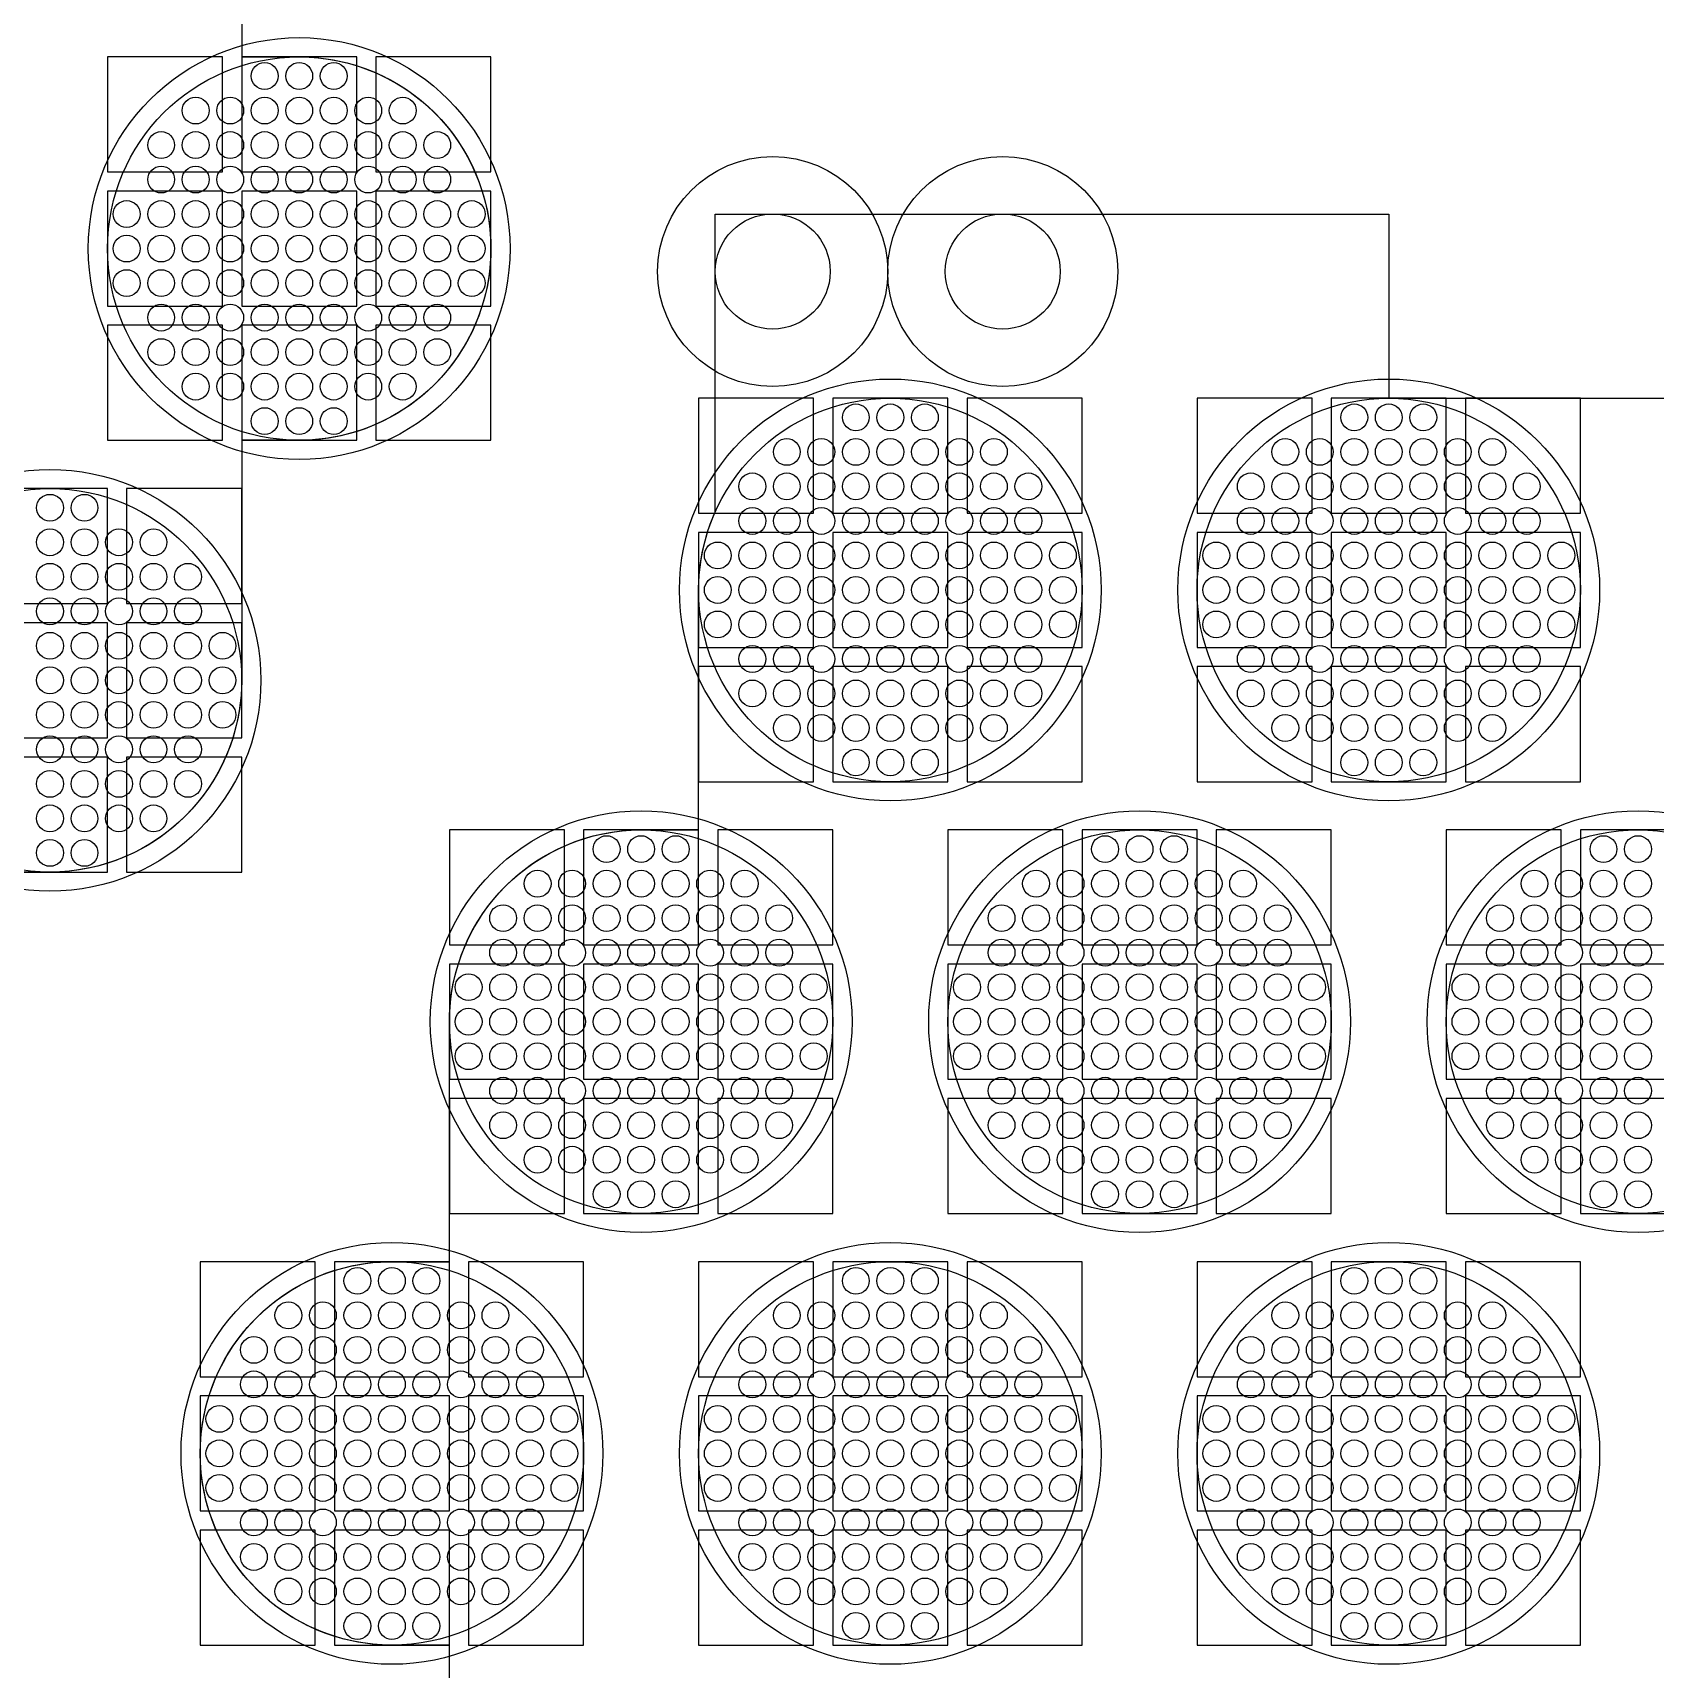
# Model space of a CAD drawing. Extents: x -49 to 54, y -38 to 38.
# Drawn here: x 10.068 to 14.3, y 26.143 to 30.411 of the extents above; entities that cross this region are included whole.
import ezdxf

# ---------------------------------------------------------------- set-up
doc = ezdxf.new("R2010")
doc.units = 0
for name, color, linetype in [('ADHESIVE_VIA_OPENINGS', 30, 'CONTINUOUS'), ('BACK_LAYER', 5, 'CONTINUOUS'), ('COND_LAYER_LOWER_ELECTRODE', 6, 'CONTINUOUS'), ('CONDUCTIVE_LAYER_BACK_LAYER', 2, 'CONTINUOUS'), ('EMITTER', 3, 'CONTINUOUS'), ('LOWER_ELECTRODE', 1, 'CONTINUOUS'), ('SUBSTRATE_VIA', 4, 'CONTINUOUS')]:
    doc.layers.add(name, color=color, linetype=linetype)

msp = doc.modelspace()

# ---------------------------------------------------------------- linework, layer by layer
at = {"layer": 'ADHESIVE_VIA_OPENINGS'}
for centre in [(11.9977, 29.7878), (12.5977, 29.7878)]:
    msp.add_circle(centre, 0.3, dxfattribs=at)
at = {"layer": 'BACK_LAYER'}
for points in [[(10.2628, 30.0477), (10.5628, 30.0477), (10.5628, 30.3477), (10.2628, 30.3477)], [(10.6128, 30.0477), (10.9128, 30.0477), (10.9128, 30.3477), (10.6128, 30.3477)], [(10.9628, 30.0477), (11.2628, 30.0477), (11.2628, 30.3477), (10.9628, 30.3477)], [(10.2628, 29.6977), (10.5628, 29.6977), (10.5628, 29.9977), (10.2628, 29.9977)], [(10.6128, 29.6977), (10.9128, 29.6977), (10.9128, 29.9977), (10.6128, 29.9977)], [(10.9628, 29.6977), (11.2628, 29.6977), (11.2628, 29.9977), (10.9628, 29.9977)], [(10.2628, 29.3477), (10.5628, 29.3477), (10.5628, 29.6477), (10.2628, 29.6477)], [(10.6128, 29.3477), (10.9128, 29.3477), (10.9128, 29.6477), (10.6128, 29.6477)], [(10.9628, 29.3477), (11.2628, 29.3477), (11.2628, 29.6477), (10.9628, 29.6477)], [(11.8046, 29.1575), (12.1046, 29.1575), (12.1046, 29.4575), (11.8046, 29.4575)], [(12.1546, 29.1575), (12.4546, 29.1575), (12.4546, 29.4575), (12.1546, 29.4575)], [(12.5046, 29.1575), (12.8046, 29.1575), (12.8046, 29.4575), (12.5046, 29.4575)], [(13.1046, 29.1575), (13.4046, 29.1575), (13.4046, 29.4575), (13.1046, 29.4575)], [(13.4546, 29.1575), (13.7546, 29.1575), (13.7546, 29.4575), (13.4546, 29.4575)], [(13.8046, 29.1575), (14.1046, 29.1575), (14.1046, 29.4575), (13.8046, 29.4575)], [(9.9628, 28.9218), (10.2628, 28.9218), (10.2628, 29.2218), (9.9628, 29.2218)], [(10.3128, 28.9218), (10.6128, 28.9218), (10.6128, 29.2218), (10.3128, 29.2218)], [(11.8046, 28.8075), (12.1046, 28.8075), (12.1046, 29.1075), (11.8046, 29.1075)], [(12.1546, 28.8075), (12.4546, 28.8075), (12.4546, 29.1075), (12.1546, 29.1075)], [(12.5046, 28.8075), (12.8046, 28.8075), (12.8046, 29.1075), (12.5046, 29.1075)], [(13.1046, 28.8075), (13.4046, 28.8075), (13.4046, 29.1075), (13.1046, 29.1075)], [(13.4546, 28.8075), (13.7546, 28.8075), (13.7546, 29.1075), (13.4546, 29.1075)], [(13.8046, 28.8075), (14.1046, 28.8075), (14.1046, 29.1075), (13.8046, 29.1075)], [(9.9628, 28.5718), (10.2628, 28.5718), (10.2628, 28.8718), (9.9628, 28.8718)], [(10.3128, 28.5718), (10.6128, 28.5718), (10.6128, 28.8718), (10.3128, 28.8718)], [(11.8046, 28.4575), (12.1046, 28.4575), (12.1046, 28.7575), (11.8046, 28.7575)], [(12.1546, 28.4575), (12.4546, 28.4575), (12.4546, 28.7575), (12.1546, 28.7575)], [(12.5046, 28.4575), (12.8046, 28.4575), (12.8046, 28.7575), (12.5046, 28.7575)], [(13.1046, 28.4575), (13.4046, 28.4575), (13.4046, 28.7575), (13.1046, 28.7575)], [(13.4546, 28.4575), (13.7546, 28.4575), (13.7546, 28.7575), (13.4546, 28.7575)], [(13.8046, 28.4575), (14.1046, 28.4575), (14.1046, 28.7575), (13.8046, 28.7575)], [(9.9628, 28.2218), (10.2628, 28.2218), (10.2628, 28.5218), (9.9628, 28.5218)], [(10.3128, 28.2218), (10.6128, 28.2218), (10.6128, 28.5218), (10.3128, 28.5218)], [(11.1546, 28.0316), (11.4546, 28.0316), (11.4546, 28.3316), (11.1546, 28.3316)], [(11.5046, 28.0316), (11.8046, 28.0316), (11.8046, 28.3316), (11.5046, 28.3316)], [(11.8546, 28.0316), (12.1546, 28.0316), (12.1546, 28.3316), (11.8546, 28.3316)], [(12.4546, 28.0316), (12.7546, 28.0316), (12.7546, 28.3316), (12.4546, 28.3316)], [(12.8046, 28.0316), (13.1046, 28.0316), (13.1046, 28.3316), (12.8046, 28.3316)], [(13.1546, 28.0316), (13.4546, 28.0316), (13.4546, 28.3316), (13.1546, 28.3316)], [(13.7546, 28.0316), (14.0546, 28.0316), (14.0546, 28.3316), (13.7546, 28.3316)], [(14.1046, 28.0316), (14.4046, 28.0316), (14.4046, 28.3316), (14.1046, 28.3316)], [(11.1546, 27.6816), (11.4546, 27.6816), (11.4546, 27.9816), (11.1546, 27.9816)], [(11.5046, 27.6816), (11.8046, 27.6816), (11.8046, 27.9816), (11.5046, 27.9816)], [(11.8546, 27.6816), (12.1546, 27.6816), (12.1546, 27.9816), (11.8546, 27.9816)], [(12.4546, 27.6816), (12.7546, 27.6816), (12.7546, 27.9816), (12.4546, 27.9816)], [(12.8046, 27.6816), (13.1046, 27.6816), (13.1046, 27.9816), (12.8046, 27.9816)], [(13.1546, 27.6816), (13.4546, 27.6816), (13.4546, 27.9816), (13.1546, 27.9816)], [(13.7546, 27.6816), (14.0546, 27.6816), (14.0546, 27.9816), (13.7546, 27.9816)], [(14.1046, 27.6816), (14.4046, 27.6816), (14.4046, 27.9816), (14.1046, 27.9816)], [(11.1546, 27.3316), (11.4546, 27.3316), (11.4546, 27.6316), (11.1546, 27.6316)], [(11.5046, 27.3316), (11.8046, 27.3316), (11.8046, 27.6316), (11.5046, 27.6316)], [(11.8546, 27.3316), (12.1546, 27.3316), (12.1546, 27.6316), (11.8546, 27.6316)], [(12.4546, 27.3316), (12.7546, 27.3316), (12.7546, 27.6316), (12.4546, 27.6316)], [(12.8046, 27.3316), (13.1046, 27.3316), (13.1046, 27.6316), (12.8046, 27.6316)], [(13.1546, 27.3316), (13.4546, 27.3316), (13.4546, 27.6316), (13.1546, 27.6316)], [(13.7546, 27.3316), (14.0546, 27.3316), (14.0546, 27.6316), (13.7546, 27.6316)], [(14.1046, 27.3316), (14.4046, 27.3316), (14.4046, 27.6316), (14.1046, 27.6316)], [(10.5046, 26.9058), (10.8046, 26.9058), (10.8046, 27.2058), (10.5046, 27.2058)], [(10.8546, 26.9058), (11.1546, 26.9058), (11.1546, 27.2058), (10.8546, 27.2058)], [(11.2046, 26.9058), (11.5046, 26.9058), (11.5046, 27.2058), (11.2046, 27.2058)], [(11.8046, 26.9058), (12.1046, 26.9058), (12.1046, 27.2058), (11.8046, 27.2058)], [(12.1546, 26.9058), (12.4546, 26.9058), (12.4546, 27.2058), (12.1546, 27.2058)], [(12.5046, 26.9058), (12.8046, 26.9058), (12.8046, 27.2058), (12.5046, 27.2058)], [(13.1046, 26.9058), (13.4046, 26.9058), (13.4046, 27.2058), (13.1046, 27.2058)], [(13.4546, 26.9058), (13.7546, 26.9058), (13.7546, 27.2058), (13.4546, 27.2058)], [(13.8046, 26.9058), (14.1046, 26.9058), (14.1046, 27.2058), (13.8046, 27.2058)], [(10.5046, 26.5558), (10.8046, 26.5558), (10.8046, 26.8558), (10.5046, 26.8558)], [(10.8546, 26.5558), (11.1546, 26.5558), (11.1546, 26.8558), (10.8546, 26.8558)], [(11.2046, 26.5558), (11.5046, 26.5558), (11.5046, 26.8558), (11.2046, 26.8558)], [(11.8046, 26.5558), (12.1046, 26.5558), (12.1046, 26.8558), (11.8046, 26.8558)], [(12.1546, 26.5558), (12.4546, 26.5558), (12.4546, 26.8558), (12.1546, 26.8558)], [(12.5046, 26.5558), (12.8046, 26.5558), (12.8046, 26.8558), (12.5046, 26.8558)], [(13.1046, 26.5558), (13.4046, 26.5558), (13.4046, 26.8558), (13.1046, 26.8558)], [(13.4546, 26.5558), (13.7546, 26.5558), (13.7546, 26.8558), (13.4546, 26.8558)], [(13.8046, 26.5558), (14.1046, 26.5558), (14.1046, 26.8558), (13.8046, 26.8558)], [(10.5046, 26.2058), (10.8046, 26.2058), (10.8046, 26.5058), (10.5046, 26.5058)], [(10.8546, 26.2058), (11.1546, 26.2058), (11.1546, 26.5058), (10.8546, 26.5058)], [(11.2046, 26.2058), (11.5046, 26.2058), (11.5046, 26.5058), (11.2046, 26.5058)], [(11.8046, 26.2058), (12.1046, 26.2058), (12.1046, 26.5058), (11.8046, 26.5058)], [(12.1546, 26.2058), (12.4546, 26.2058), (12.4546, 26.5058), (12.1546, 26.5058)], [(12.5046, 26.2058), (12.8046, 26.2058), (12.8046, 26.5058), (12.5046, 26.5058)], [(13.1046, 26.2058), (13.4046, 26.2058), (13.4046, 26.5058), (13.1046, 26.5058)], [(13.4546, 26.2058), (13.7546, 26.2058), (13.7546, 26.5058), (13.4546, 26.5058)], [(13.8046, 26.2058), (14.1046, 26.2058), (14.1046, 26.5058), (13.8046, 26.5058)]]:
    msp.add_lwpolyline(points, close=True, dxfattribs=at)
at = {"layer": 'COND_LAYER_LOWER_ELECTRODE'}
for centre in [(10.7628, 29.8477), (12.3046, 28.9575), (13.6046, 28.9575), (10.1128, 28.7218), (11.6546, 27.8316), (12.9546, 27.8316), (14.2546, 27.8316), (11.0046, 26.7058), (12.3046, 26.7058), (13.6046, 26.7058)]:
    msp.add_circle(centre, 0.55, dxfattribs=at)
at = {"layer": 'CONDUCTIVE_LAYER_BACK_LAYER'}
for points in [[(10.6128, 30.9735), (10.6128, 30.3476), (10.7727, 30.3476), (10.7926, 30.3468), (10.8124, 30.3452), (10.8322, 30.3428), (10.8518, 30.3397), (10.8713, 30.3357), (10.8906, 30.331), (10.9097, 30.3256), (10.9286, 30.3194), (10.9472, 30.3124), (10.9656, 30.3047), (10.9836, 30.2963), (11.0012, 30.2871), (11.0185, 30.2773), (11.0354, 30.2668), (11.0518, 30.2556), (11.0678, 30.2438), (11.0833, 30.2314), (11.0983, 30.2183), (11.1128, 30.2047), (11.1267, 30.1905), (11.1401, 30.1758), (11.1528, 30.1605), (11.1649, 30.1448), (11.1764, 30.1285), (11.1873, 30.1119), (11.1974, 30.0948), (11.2069, 30.0773), (11.2157, 30.0595), (11.2238, 30.0413), (11.2311, 30.0228), (11.2377, 30.0041), (11.2435, 29.985), (11.2486, 29.9658), (11.2529, 29.9464), (11.2565, 29.9269), (11.2592, 29.9072), (11.2612, 29.8874), (11.2624, 29.8675), (11.2628, 29.8477), (11.2624, 29.8278), (11.2612, 29.8079), (11.2592, 29.7881), (11.2565, 29.7685), (11.2529, 29.7489), (11.2486, 29.7295), (11.2435, 29.7103), (11.2377, 29.6913), (11.2311, 29.6725), (11.2238, 29.654), (11.2157, 29.6358), (11.2069, 29.618), (11.1974, 29.6005), (11.1873, 29.5834), (11.1764, 29.5668), (11.1649, 29.5506), (11.1528, 29.5348), (11.1401, 29.5195), (11.1267, 29.5048), (11.1128, 29.4906), (11.0983, 29.477), (11.0833, 29.4639), (11.0678, 29.4515), (11.0518, 29.4397), (11.0354, 29.4285), (11.0185, 29.418), (11.0012, 29.4082), (10.9836, 29.399), (10.9656, 29.3906), (10.9472, 29.3829), (10.9286, 29.3759), (10.9097, 29.3697), (10.8906, 29.3643), (10.8713, 29.3596), (10.8518, 29.3556), (10.8322, 29.3525), (10.8124, 29.3501), (10.7926, 29.3485), (10.7727, 29.3478), (10.6128, 29.3478), (10.6128, 28.7218), (10.6124, 28.7019), (10.6112, 28.6821), (10.6092, 28.6623), (10.6065, 28.6426), (10.6029, 28.6231), (10.5986, 28.6036), (10.5935, 28.5844), (10.5877, 28.5654), (10.5811, 28.5467), (10.5738, 28.5282), (10.5657, 28.51), (10.5569, 28.4922), (10.5474, 28.4747), (10.5373, 28.4576), (10.5264, 28.4409), (10.5149, 28.4247), (10.5028, 28.409), (10.4901, 28.3937), (10.4767, 28.379), (10.4628, 28.3648), (10.4483, 28.3511), (10.4333, 28.3381), (10.4178, 28.3257), (10.4018, 28.3138), (10.3854, 28.3027), (10.3685, 28.2922), (10.3512, 28.2823), (10.3336, 28.2732), (10.3156, 28.2648), (10.2972, 28.2571), (10.2786, 28.2501), (10.2597, 28.2439), (10.2406, 28.2384), (10.2213, 28.2337), (10.2018, 28.2298), (10.1822, 28.2267), (10.1624, 28.2243), (10.1426, 28.2227), (10.1227, 28.2219), (9.9628, 28.2219)], [(11.1546, 25.58), (11.1546, 26.2059), (10.9947, 26.2059), (10.9748, 26.2067), (10.955, 26.2083), (10.9353, 26.2106), (10.9156, 26.2138), (10.8962, 26.2177), (10.8768, 26.2224), (10.8577, 26.2279), (10.8388, 26.2341), (10.8202, 26.2411), (10.8019, 26.2488), (10.7839, 26.2572), (10.7662, 26.2663), (10.7489, 26.2761), (10.732, 26.2866), (10.7156, 26.2978), (10.6996, 26.3096), (10.6841, 26.3221), (10.6691, 26.3351), (10.6546, 26.3487), (10.6407, 26.3629), (10.6274, 26.3777), (10.6146, 26.3929), (10.6025, 26.4087), (10.591, 26.4249), (10.5802, 26.4416), (10.57, 26.4587), (10.5605, 26.4761), (10.5517, 26.494), (10.5437, 26.5122), (10.5363, 26.5306), (10.5297, 26.5494), (10.5239, 26.5684), (10.5188, 26.5876), (10.5145, 26.607), (10.511, 26.6266), (10.5082, 26.6463), (10.5062, 26.6661), (10.505, 26.6859), (10.5046, 26.7058), (10.505, 26.7257), (10.5062, 26.7455), (10.5082, 26.7653), (10.511, 26.785), (10.5145, 26.8046), (10.5188, 26.824), (10.5239, 26.8432), (10.5297, 26.8622), (10.5363, 26.881), (10.5437, 26.8994), (10.5517, 26.9176), (10.5605, 26.9354), (10.57, 26.9529), (10.5802, 26.97), (10.591, 26.9867), (10.6025, 27.0029), (10.6146, 27.0187), (10.6274, 27.0339), (10.6407, 27.0486), (10.6546, 27.0628), (10.6691, 27.0765), (10.6841, 27.0895), (10.6996, 27.102), (10.7156, 27.1138), (10.732, 27.125), (10.7489, 27.1355), (10.7662, 27.1453), (10.7839, 27.1544), (10.8019, 27.1628), (10.8202, 27.1705), (10.8388, 27.1775), (10.8577, 27.1837), (10.8768, 27.1892), (10.8962, 27.1939), (10.9156, 27.1978), (10.9353, 27.201), (10.955, 27.2033), (10.9748, 27.2049), (10.9947, 27.2057), (11.1546, 27.2057), (11.1546, 27.8316), (11.155, 27.8515), (11.1562, 27.8714), (11.1582, 27.8911), (11.161, 27.9108), (11.1645, 27.9304), (11.1688, 27.9498), (11.1739, 27.969), (11.1797, 27.988), (11.1863, 28.0068), (11.1937, 28.0253), (11.2017, 28.0434), (11.2105, 28.0613), (11.22, 28.0788), (11.2302, 28.0958), (11.241, 28.1125), (11.2525, 28.1287), (11.2646, 28.1445), (11.2774, 28.1597), (11.2907, 28.1745), (11.3046, 28.1887), (11.3191, 28.2023), (11.3341, 28.2154), (11.3496, 28.2278), (11.3656, 28.2396), (11.382, 28.2508), (11.3989, 28.2613), (11.4162, 28.2711), (11.4339, 28.2802), (11.4519, 28.2887), (11.4702, 28.2964), (11.4888, 28.3033), (11.5077, 28.3096), (11.5268, 28.315), (11.5462, 28.3197), (11.5656, 28.3236), (11.5853, 28.3268), (11.605, 28.3292), (11.6248, 28.3307), (11.6447, 28.3315), (11.8046, 28.3315), (11.8046, 28.9575), (11.805, 28.9773), (11.8062, 28.9972), (11.8082, 29.017), (11.811, 29.0367), (11.8145, 29.0562), (11.8188, 29.0756), (11.8239, 29.0949), (11.8297, 29.1139), (11.8363, 29.1326), (11.8437, 29.1511), (11.8477, 29.1602), (11.8477, 29.9378), (13.6046, 29.9378), (13.6046, 29.4574), (14.9146, 29.4574)]]:
    msp.add_lwpolyline(points, dxfattribs=at)
at = {"layer": 'EMITTER'}
for centre in [(10.7628, 29.8477), (12.3046, 28.9575), (13.6046, 28.9575), (10.1128, 28.7218), (11.6546, 27.8316), (12.9546, 27.8316), (14.2546, 27.8316), (11.0046, 26.7058), (12.3046, 26.7058), (13.6046, 26.7058)]:
    msp.add_circle(centre, 0.5, dxfattribs=at)
at = {"layer": 'LOWER_ELECTRODE'}
for centre in [(10.6728, 30.2977), (10.7628, 30.2977), (10.8528, 30.2977), (10.4928, 30.2077), (10.5828, 30.2077), (10.6728, 30.2077), (10.7628, 30.2077), (10.8528, 30.2077), (10.9428, 30.2077), (11.0328, 30.2077), (10.4028, 30.1177), (10.4928, 30.1177), (10.5828, 30.1177), (10.6728, 30.1177), (10.7628, 30.1177), (10.8528, 30.1177), (10.9428, 30.1177), (11.0328, 30.1177), (11.1228, 30.1177), (10.4028, 30.0277), (10.4928, 30.0277), (10.5828, 30.0277), (10.6728, 30.0277), (10.7628, 30.0277), (10.8528, 30.0277), (10.9428, 30.0277), (11.0328, 30.0277), (11.1228, 30.0277), (10.3128, 29.9377), (10.4028, 29.9377), (10.4928, 29.9377), (10.5828, 29.9377), (10.6728, 29.9377), (10.7628, 29.9377), (10.8528, 29.9377), (10.9428, 29.9377), (11.0328, 29.9377), (11.1228, 29.9377), (11.2128, 29.9377), (10.3128, 29.8477), (10.4028, 29.8477), (10.4928, 29.8477), (10.5828, 29.8477), (10.6728, 29.8477), (10.7628, 29.8477), (10.8528, 29.8477), (10.9428, 29.8477), (11.0328, 29.8477), (11.1228, 29.8477), (11.2128, 29.8477), (10.3128, 29.7577), (10.4028, 29.7577), (10.4928, 29.7577), (10.5828, 29.7577), (10.6728, 29.7577), (10.7628, 29.7577), (10.8528, 29.7577), (10.9428, 29.7577), (11.0328, 29.7577), (11.1228, 29.7577), (11.2128, 29.7577), (10.4028, 29.6677), (10.4928, 29.6677), (10.5828, 29.6677), (10.6728, 29.6677), (10.7628, 29.6677), (10.8528, 29.6677), (10.9428, 29.6677), (11.0328, 29.6677), (11.1228, 29.6677), (10.4028, 29.5777), (10.4928, 29.5777), (10.5828, 29.5777), (10.6728, 29.5777), (10.7628, 29.5777), (10.8528, 29.5777), (10.9428, 29.5777), (11.0328, 29.5777), (11.1228, 29.5777), (10.4928, 29.4877), (10.5828, 29.4877), (10.6728, 29.4877), (10.7628, 29.4877), (10.8528, 29.4877), (10.9428, 29.4877), (11.0328, 29.4877), (10.6728, 29.3977), (10.7628, 29.3977), (10.8528, 29.3977), (12.2146, 29.4075), (12.3046, 29.4075), (12.3946, 29.4075), (13.5146, 29.4075), (13.6046, 29.4075), (13.6946, 29.4075), (12.0346, 29.3175), (12.1246, 29.3175), (12.2146, 29.3175), (12.3046, 29.3175), (12.3946, 29.3175), (12.4846, 29.3175), (12.5746, 29.3175), (13.3346, 29.3175), (13.4246, 29.3175), (13.5146, 29.3175), (13.6046, 29.3175), (13.6946, 29.3175), (13.7846, 29.3175), (13.8746, 29.3175), (11.9446, 29.2275), (12.0346, 29.2275), (12.1246, 29.2275), (12.2146, 29.2275), (12.3046, 29.2275), (12.3946, 29.2275), (12.4846, 29.2275), (12.5746, 29.2275), (12.6646, 29.2275), (13.2446, 29.2275), (13.3346, 29.2275), (13.4246, 29.2275), (13.5146, 29.2275), (13.6046, 29.2275), (13.6946, 29.2275), (13.7846, 29.2275), (13.8746, 29.2275), (13.9646, 29.2275), (10.1128, 29.1718), (10.2028, 29.1718), (11.9446, 29.1375), (12.0346, 29.1375), (12.1246, 29.1375), (12.2146, 29.1375), (12.3046, 29.1375), (12.3946, 29.1375), (12.4846, 29.1375), (12.5746, 29.1375), (12.6646, 29.1375), (13.2446, 29.1375), (13.3346, 29.1375), (13.4246, 29.1375), (13.5146, 29.1375), (13.6046, 29.1375), (13.6946, 29.1375), (13.7846, 29.1375), (13.8746, 29.1375), (13.9646, 29.1375), (10.1128, 29.0818), (10.2028, 29.0818), (10.2928, 29.0818), (10.3828, 29.0818), (11.8546, 29.0475), (11.9446, 29.0475), (12.0346, 29.0475), (12.1246, 29.0475), (12.2146, 29.0475), (12.3046, 29.0475), (12.3946, 29.0475), (12.4846, 29.0475), (12.5746, 29.0475), (12.6646, 29.0475), (12.7546, 29.0475), (13.1546, 29.0475), (13.2446, 29.0475), (13.3346, 29.0475), (13.4246, 29.0475), (13.5146, 29.0475), (13.6046, 29.0475), (13.6946, 29.0475), (13.7846, 29.0475), (13.8746, 29.0475), (13.9646, 29.0475), (14.0546, 29.0475), (10.1128, 28.9918), (10.2028, 28.9918), (10.2928, 28.9918), (10.3828, 28.9918), (10.4728, 28.9918), (11.8546, 28.9575), (11.9446, 28.9575), (12.0346, 28.9575), (12.1246, 28.9575), (12.2146, 28.9575), (12.3046, 28.9575), (12.3946, 28.9575), (12.4846, 28.9575), (12.5746, 28.9575), (12.6646, 28.9575), (12.7546, 28.9575), (13.1546, 28.9575), (13.2446, 28.9575), (13.3346, 28.9575), (13.4246, 28.9575), (13.5146, 28.9575), (13.6046, 28.9575), (13.6946, 28.9575), (13.7846, 28.9575), (13.8746, 28.9575), (13.9646, 28.9575), (14.0546, 28.9575), (10.1128, 28.9018), (10.2028, 28.9018), (10.2928, 28.9018), (10.3828, 28.9018), (10.4728, 28.9018), (11.8546, 28.8675), (11.9446, 28.8675), (12.0346, 28.8675), (12.1246, 28.8675), (12.2146, 28.8675), (12.3046, 28.8675), (12.3946, 28.8675), (12.4846, 28.8675), (12.5746, 28.8675), (12.6646, 28.8675), (12.7546, 28.8675), (13.1546, 28.8675), (13.2446, 28.8675), (13.3346, 28.8675), (13.4246, 28.8675), (13.5146, 28.8675), (13.6046, 28.8675), (13.6946, 28.8675), (13.7846, 28.8675), (13.8746, 28.8675), (13.9646, 28.8675), (14.0546, 28.8675), (10.1128, 28.8118), (10.2028, 28.8118), (10.2928, 28.8118), (10.3828, 28.8118), (10.4728, 28.8118), (10.5628, 28.8118), (11.9446, 28.7775), (12.0346, 28.7775), (12.1246, 28.7775), (12.2146, 28.7775), (12.3046, 28.7775), (12.3946, 28.7775), (12.4846, 28.7775), (12.5746, 28.7775), (12.6646, 28.7775), (13.2446, 28.7775), (13.3346, 28.7775), (13.4246, 28.7775), (13.5146, 28.7775), (13.6046, 28.7775), (13.6946, 28.7775), (13.7846, 28.7775), (13.8746, 28.7775), (13.9646, 28.7775), (10.1128, 28.7218), (10.2028, 28.7218), (10.2928, 28.7218), (10.3828, 28.7218), (10.4728, 28.7218), (10.5628, 28.7218), (11.9446, 28.6875), (12.0346, 28.6875), (12.1246, 28.6875), (12.2146, 28.6875), (12.3046, 28.6875), (12.3946, 28.6875), (12.4846, 28.6875), (12.5746, 28.6875), (12.6646, 28.6875), (13.2446, 28.6875), (13.3346, 28.6875), (13.4246, 28.6875), (13.5146, 28.6875), (13.6046, 28.6875), (13.6946, 28.6875), (13.7846, 28.6875), (13.8746, 28.6875), (13.9646, 28.6875), (10.1128, 28.6318), (10.2028, 28.6318), (10.2928, 28.6318), (10.3828, 28.6318), (10.4728, 28.6318), (10.5628, 28.6318), (12.0346, 28.5975), (12.1246, 28.5975), (12.2146, 28.5975), (12.3046, 28.5975), (12.3946, 28.5975), (12.4846, 28.5975), (12.5746, 28.5975), (13.3346, 28.5975), (13.4246, 28.5975), (13.5146, 28.5975), (13.6046, 28.5975), (13.6946, 28.5975), (13.7846, 28.5975), (13.8746, 28.5975), (10.1128, 28.5418), (10.2028, 28.5418), (10.2928, 28.5418), (10.3828, 28.5418), (10.4728, 28.5418), (12.2146, 28.5075), (12.3046, 28.5075), (12.3946, 28.5075), (13.5146, 28.5075), (13.6046, 28.5075), (13.6946, 28.5075), (10.1128, 28.4518), (10.2028, 28.4518), (10.2928, 28.4518), (10.3828, 28.4518), (10.4728, 28.4518), (10.1128, 28.3618), (10.2028, 28.3618), (10.2928, 28.3618), (10.3828, 28.3618), (10.1128, 28.2718), (10.2028, 28.2718), (11.5646, 28.2816), (11.6546, 28.2816), (11.7446, 28.2816), (12.8646, 28.2816), (12.9546, 28.2816), (13.0446, 28.2816), (14.1646, 28.2816), (14.2546, 28.2816), (11.3846, 28.1916), (11.4746, 28.1916), (11.5646, 28.1916), (11.6546, 28.1916), (11.7446, 28.1916), (11.8346, 28.1916), (11.9246, 28.1916), (12.6846, 28.1916), (12.7746, 28.1916), (12.8646, 28.1916), (12.9546, 28.1916), (13.0446, 28.1916), (13.1346, 28.1916), (13.2246, 28.1916), (13.9846, 28.1916), (14.0746, 28.1916), (14.1646, 28.1916), (14.2546, 28.1916), (11.2946, 28.1016), (11.3846, 28.1016), (11.4746, 28.1016), (11.5646, 28.1016), (11.6546, 28.1016), (11.7446, 28.1016), (11.8346, 28.1016), (11.9246, 28.1016), (12.0146, 28.1016), (12.5946, 28.1016), (12.6846, 28.1016), (12.7746, 28.1016), (12.8646, 28.1016), (12.9546, 28.1016), (13.0446, 28.1016), (13.1346, 28.1016), (13.2246, 28.1016), (13.3146, 28.1016), (13.8946, 28.1016), (13.9846, 28.1016), (14.0746, 28.1016), (14.1646, 28.1016), (14.2546, 28.1016), (11.2946, 28.0116), (11.3846, 28.0116), (11.4746, 28.0116), (11.5646, 28.0116), (11.6546, 28.0116), (11.7446, 28.0116), (11.8346, 28.0116), (11.9246, 28.0116), (12.0146, 28.0116), (12.5946, 28.0116), (12.6846, 28.0116), (12.7746, 28.0116), (12.8646, 28.0116), (12.9546, 28.0116), (13.0446, 28.0116), (13.1346, 28.0116), (13.2246, 28.0116), (13.3146, 28.0116), (13.8946, 28.0116), (13.9846, 28.0116), (14.0746, 28.0116), (14.1646, 28.0116), (14.2546, 28.0116), (11.2046, 27.9216), (11.2946, 27.9216), (11.3846, 27.9216), (11.4746, 27.9216), (11.5646, 27.9216), (11.6546, 27.9216), (11.7446, 27.9216), (11.8346, 27.9216), (11.9246, 27.9216), (12.0146, 27.9216), (12.1046, 27.9216), (12.5046, 27.9216), (12.5946, 27.9216), (12.6846, 27.9216), (12.7746, 27.9216), (12.8646, 27.9216), (12.9546, 27.9216), (13.0446, 27.9216), (13.1346, 27.9216), (13.2246, 27.9216), (13.3146, 27.9216), (13.4046, 27.9216), (13.8046, 27.9216), (13.8946, 27.9216), (13.9846, 27.9216), (14.0746, 27.9216), (14.1646, 27.9216), (14.2546, 27.9216), (11.2046, 27.8316), (11.2946, 27.8316), (11.3846, 27.8316), (11.4746, 27.8316), (11.5646, 27.8316), (11.6546, 27.8316), (11.7446, 27.8316), (11.8346, 27.8316), (11.9246, 27.8316), (12.0146, 27.8316), (12.1046, 27.8316), (12.5046, 27.8316), (12.5946, 27.8316), (12.6846, 27.8316), (12.7746, 27.8316), (12.8646, 27.8316), (12.9546, 27.8316), (13.0446, 27.8316), (13.1346, 27.8316), (13.2246, 27.8316), (13.3146, 27.8316), (13.4046, 27.8316), (13.8046, 27.8316), (13.8946, 27.8316), (13.9846, 27.8316), (14.0746, 27.8316), (14.1646, 27.8316), (14.2546, 27.8316), (11.2046, 27.7416), (11.2946, 27.7416), (11.3846, 27.7416), (11.4746, 27.7416), (11.5646, 27.7416), (11.6546, 27.7416), (11.7446, 27.7416), (11.8346, 27.7416), (11.9246, 27.7416), (12.0146, 27.7416), (12.1046, 27.7416), (12.5046, 27.7416), (12.5946, 27.7416), (12.6846, 27.7416), (12.7746, 27.7416), (12.8646, 27.7416), (12.9546, 27.7416), (13.0446, 27.7416), (13.1346, 27.7416), (13.2246, 27.7416), (13.3146, 27.7416), (13.4046, 27.7416), (13.8046, 27.7416), (13.8946, 27.7416), (13.9846, 27.7416), (14.0746, 27.7416), (14.1646, 27.7416), (14.2546, 27.7416), (11.2946, 27.6516), (11.3846, 27.6516), (11.4746, 27.6516), (11.5646, 27.6516), (11.6546, 27.6516), (11.7446, 27.6516), (11.8346, 27.6516), (11.9246, 27.6516), (12.0146, 27.6516), (12.5946, 27.6516), (12.6846, 27.6516), (12.7746, 27.6516), (12.8646, 27.6516), (12.9546, 27.6516), (13.0446, 27.6516), (13.1346, 27.6516), (13.2246, 27.6516), (13.3146, 27.6516), (13.8946, 27.6516), (13.9846, 27.6516), (14.0746, 27.6516), (14.1646, 27.6516), (14.2546, 27.6516), (11.2946, 27.5616), (11.3846, 27.5616), (11.4746, 27.5616), (11.5646, 27.5616), (11.6546, 27.5616), (11.7446, 27.5616), (11.8346, 27.5616), (11.9246, 27.5616), (12.0146, 27.5616), (12.5946, 27.5616), (12.6846, 27.5616), (12.7746, 27.5616), (12.8646, 27.5616), (12.9546, 27.5616), (13.0446, 27.5616), (13.1346, 27.5616), (13.2246, 27.5616), (13.3146, 27.5616), (13.8946, 27.5616), (13.9846, 27.5616), (14.0746, 27.5616), (14.1646, 27.5616), (14.2546, 27.5616), (11.3846, 27.4716), (11.4746, 27.4716), (11.5646, 27.4716), (11.6546, 27.4716), (11.7446, 27.4716), (11.8346, 27.4716), (11.9246, 27.4716), (12.6846, 27.4716), (12.7746, 27.4716), (12.8646, 27.4716), (12.9546, 27.4716), (13.0446, 27.4716), (13.1346, 27.4716), (13.2246, 27.4716), (13.9846, 27.4716), (14.0746, 27.4716), (14.1646, 27.4716), (14.2546, 27.4716), (11.5646, 27.3816), (11.6546, 27.3816), (11.7446, 27.3816), (12.8646, 27.3816), (12.9546, 27.3816), (13.0446, 27.3816), (14.1646, 27.3816), (14.2546, 27.3816), (10.9146, 27.1558), (11.0046, 27.1558), (11.0946, 27.1558), (12.2146, 27.1558), (12.3046, 27.1558), (12.3946, 27.1558), (13.5146, 27.1558), (13.6046, 27.1558), (13.6946, 27.1558), (10.7346, 27.0658), (10.8246, 27.0658), (10.9146, 27.0658), (11.0046, 27.0658), (11.0946, 27.0658), (11.1846, 27.0658), (11.2746, 27.0658), (12.0346, 27.0658), (12.1246, 27.0658), (12.2146, 27.0658), (12.3046, 27.0658), (12.3946, 27.0658), (12.4846, 27.0658), (12.5746, 27.0658), (13.3346, 27.0658), (13.4246, 27.0658), (13.5146, 27.0658), (13.6046, 27.0658), (13.6946, 27.0658), (13.7846, 27.0658), (13.8746, 27.0658), (10.6446, 26.9758), (10.7346, 26.9758), (10.8246, 26.9758), (10.9146, 26.9758), (11.0046, 26.9758), (11.0946, 26.9758), (11.1846, 26.9758), (11.2746, 26.9758), (11.3646, 26.9758), (11.9446, 26.9758), (12.0346, 26.9758), (12.1246, 26.9758), (12.2146, 26.9758), (12.3046, 26.9758), (12.3946, 26.9758), (12.4846, 26.9758), (12.5746, 26.9758), (12.6646, 26.9758), (13.2446, 26.9758), (13.3346, 26.9758), (13.4246, 26.9758), (13.5146, 26.9758), (13.6046, 26.9758), (13.6946, 26.9758), (13.7846, 26.9758), (13.8746, 26.9758), (13.9646, 26.9758), (10.6446, 26.8858), (10.7346, 26.8858), (10.8246, 26.8858), (10.9146, 26.8858), (11.0046, 26.8858), (11.0946, 26.8858), (11.1846, 26.8858), (11.2746, 26.8858), (11.3646, 26.8858), (11.9446, 26.8858), (12.0346, 26.8858), (12.1246, 26.8858), (12.2146, 26.8858), (12.3046, 26.8858), (12.3946, 26.8858), (12.4846, 26.8858), (12.5746, 26.8858), (12.6646, 26.8858), (13.2446, 26.8858), (13.3346, 26.8858), (13.4246, 26.8858), (13.5146, 26.8858), (13.6046, 26.8858), (13.6946, 26.8858), (13.7846, 26.8858), (13.8746, 26.8858), (13.9646, 26.8858), (10.5546, 26.7958), (10.6446, 26.7958), (10.7346, 26.7958), (10.8246, 26.7958), (10.9146, 26.7958), (11.0046, 26.7958), (11.0946, 26.7958), (11.1846, 26.7958), (11.2746, 26.7958), (11.3646, 26.7958), (11.4546, 26.7958), (11.8546, 26.7958), (11.9446, 26.7958), (12.0346, 26.7958), (12.1246, 26.7958), (12.2146, 26.7958), (12.3046, 26.7958), (12.3946, 26.7958), (12.4846, 26.7958), (12.5746, 26.7958), (12.6646, 26.7958), (12.7546, 26.7958), (13.1546, 26.7958), (13.2446, 26.7958), (13.3346, 26.7958), (13.4246, 26.7958), (13.5146, 26.7958), (13.6046, 26.7958), (13.6946, 26.7958), (13.7846, 26.7958), (13.8746, 26.7958), (13.9646, 26.7958), (14.0546, 26.7958), (10.5546, 26.7058), (10.6446, 26.7058), (10.7346, 26.7058), (10.8246, 26.7058), (10.9146, 26.7058), (11.0046, 26.7058), (11.0946, 26.7058), (11.1846, 26.7058), (11.2746, 26.7058), (11.3646, 26.7058), (11.4546, 26.7058), (11.8546, 26.7058), (11.9446, 26.7058), (12.0346, 26.7058), (12.1246, 26.7058), (12.2146, 26.7058), (12.3046, 26.7058), (12.3946, 26.7058), (12.4846, 26.7058), (12.5746, 26.7058), (12.6646, 26.7058), (12.7546, 26.7058), (13.1546, 26.7058), (13.2446, 26.7058), (13.3346, 26.7058), (13.4246, 26.7058), (13.5146, 26.7058), (13.6046, 26.7058), (13.6946, 26.7058), (13.7846, 26.7058), (13.8746, 26.7058), (13.9646, 26.7058), (14.0546, 26.7058), (10.5546, 26.6158), (10.6446, 26.6158), (10.7346, 26.6158), (10.8246, 26.6158), (10.9146, 26.6158), (11.0046, 26.6158), (11.0946, 26.6158), (11.1846, 26.6158), (11.2746, 26.6158), (11.3646, 26.6158), (11.4546, 26.6158), (11.8546, 26.6158), (11.9446, 26.6158), (12.0346, 26.6158), (12.1246, 26.6158), (12.2146, 26.6158), (12.3046, 26.6158), (12.3946, 26.6158), (12.4846, 26.6158), (12.5746, 26.6158), (12.6646, 26.6158), (12.7546, 26.6158), (13.1546, 26.6158), (13.2446, 26.6158), (13.3346, 26.6158), (13.4246, 26.6158), (13.5146, 26.6158), (13.6046, 26.6158), (13.6946, 26.6158), (13.7846, 26.6158), (13.8746, 26.6158), (13.9646, 26.6158), (14.0546, 26.6158), (10.6446, 26.5258), (10.7346, 26.5258), (10.8246, 26.5258), (10.9146, 26.5258), (11.0046, 26.5258), (11.0946, 26.5258), (11.1846, 26.5258), (11.2746, 26.5258), (11.3646, 26.5258), (11.9446, 26.5258), (12.0346, 26.5258), (12.1246, 26.5258), (12.2146, 26.5258), (12.3046, 26.5258), (12.3946, 26.5258), (12.4846, 26.5258), (12.5746, 26.5258), (12.6646, 26.5258), (13.2446, 26.5258), (13.3346, 26.5258), (13.4246, 26.5258), (13.5146, 26.5258), (13.6046, 26.5258), (13.6946, 26.5258), (13.7846, 26.5258), (13.8746, 26.5258), (13.9646, 26.5258), (10.6446, 26.4358), (10.7346, 26.4358), (10.8246, 26.4358), (10.9146, 26.4358), (11.0046, 26.4358), (11.0946, 26.4358), (11.1846, 26.4358), (11.2746, 26.4358), (11.3646, 26.4358), (11.9446, 26.4358), (12.0346, 26.4358), (12.1246, 26.4358), (12.2146, 26.4358), (12.3046, 26.4358), (12.3946, 26.4358), (12.4846, 26.4358), (12.5746, 26.4358), (12.6646, 26.4358), (13.2446, 26.4358), (13.3346, 26.4358), (13.4246, 26.4358), (13.5146, 26.4358), (13.6046, 26.4358), (13.6946, 26.4358), (13.7846, 26.4358), (13.8746, 26.4358), (13.9646, 26.4358), (10.7346, 26.3458), (10.8246, 26.3458), (10.9146, 26.3458), (11.0046, 26.3458), (11.0946, 26.3458), (11.1846, 26.3458), (11.2746, 26.3458), (12.0346, 26.3458), (12.1246, 26.3458), (12.2146, 26.3458), (12.3046, 26.3458), (12.3946, 26.3458), (12.4846, 26.3458), (12.5746, 26.3458), (13.3346, 26.3458), (13.4246, 26.3458), (13.5146, 26.3458), (13.6046, 26.3458), (13.6946, 26.3458), (13.7846, 26.3458), (13.8746, 26.3458), (10.9146, 26.2558), (11.0046, 26.2558), (11.0946, 26.2558), (12.2146, 26.2558), (12.3046, 26.2558), (12.3946, 26.2558), (13.5146, 26.2558), (13.6046, 26.2558), (13.6946, 26.2558)]:
    msp.add_circle(centre, 0.035, dxfattribs=at)
at = {"layer": 'SUBSTRATE_VIA'}
for centre in [(11.9977, 29.7878), (12.5977, 29.7878)]:
    msp.add_circle(centre, 0.15, dxfattribs=at)

doc.saveas('drawing.dxf')
